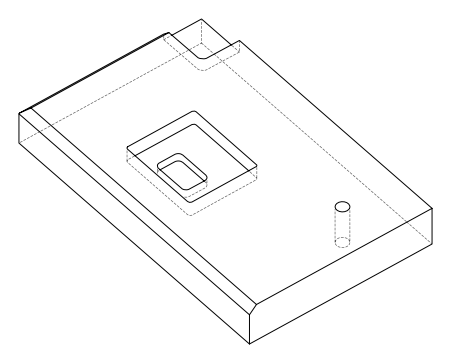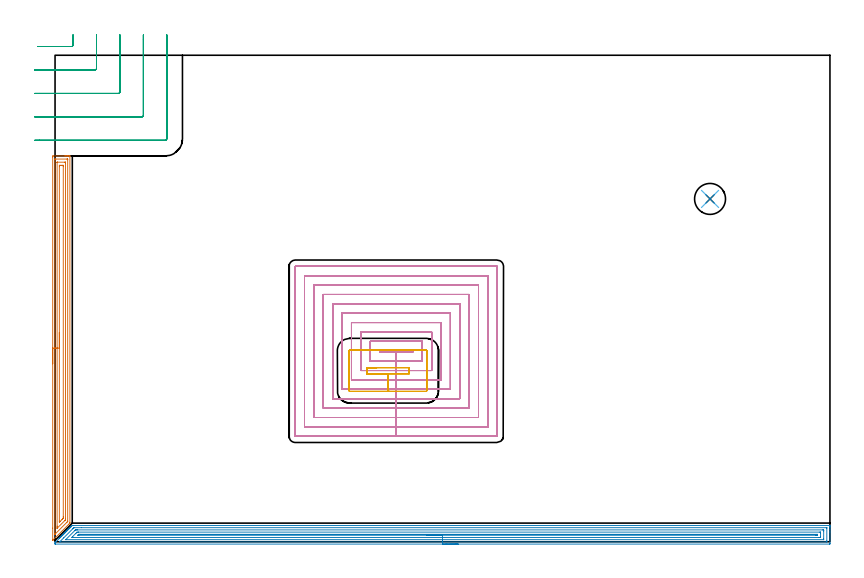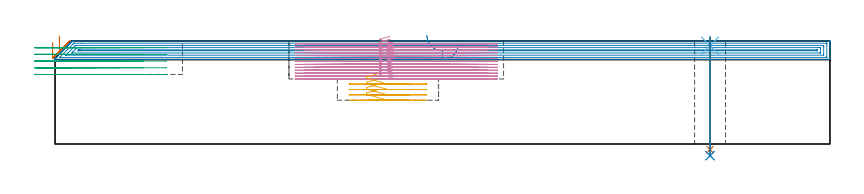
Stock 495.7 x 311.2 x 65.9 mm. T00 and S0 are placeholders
(PLAN: 8 operations, 6 tool changes, 105.8 min)
(1 AREA_MILL | FG_CHAMFER_SURFACE | UGT0205_001 | 7.97 min | 15306 mm3)
(2 AREA_MILL_1 | FG_CHAMFER_SURFACE_1 | UGT0205_001 | 19.82 min | 34606 mm3)
(3 MILL_CORNER_NOTCH_RECTANGULAR | CORNER_NOTCH_RECTANGULAR | UGT0201_104 | Follow Part, ap 5, ae 75% | 5.13 min | 111406 mm3)
(4 MILL_RECTANGULAR_POCKET | POCKET_RECTANGULAR_STRAIGHT | NXT0201_009 | Follow Part, ap 2, ae 75% | 70.07 min | 389025 mm3)
(5 MILL_RECTANGULAR_POCKET_1 | POCKET_RECTANGULAR_STRAIGHT_1 | UGT0201_133 | Follow Part, ap 3.75, ae 75% | 2.22 min | 35689 mm3)
(6 SPOT_DRILL | STEP1HOLE | NXT0321_9005460120000 | 0.05 min | 196 mm3)
(7 DRILL_THROUGH_HOLE_INTO_CENTER | STEP1HOLE | NXT0301_087 | 0.29 min | 6766 mm3)
(8 DRILL_TO_ENLARGE_THROUGH_HOLE | STEP1HOLE | UGT0301_264 | 0.3 min | 13316 mm3)
(TOOL UGT0205_001 | Chamfer Mill 20 x 3 x 45 deg. | D20 FL50 Z2)
(TOOL UGT0201_104 | End Mill 20 mm | D20 FL22 Z2)
(TOOL NXT0201_009 | ENDMILL 8mm [2P460-0800-NA 1630] | D8 FL26 Z6)
(TOOL UGT0201_133 | Carbide End Mill 15.0 | D15 FL30 Z4)
(TOOL NXT0321_9005460120000 | NC Spot Drill, 142deg, 12mm, Carbide, Uncoated | D12 PA142 FL30 Z2)
(TOOL NXT0301_087 | Carbide Drill 11.6mm [860.1-1160-058A1-MM 2214] | D11.6 PA140 FL72 Z2)
(TOOL UGT0301_264 | Twist Drill 19.8 mm | D19.8 PA118 FL140 Z2)
(OP 1 AREA_MILL)
G17 G21 G94 G90
T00 M6
G54
G17 G0 G90 X-1.5 Y113.85 S1061 M3
G43 Z75.9 H0
Z64.9
G94 G1 Y113.888 Z64.028 F250.
Y114.002 Z63.164
Y114.191 Z62.312
Y114.453 Z61.48
Y114.787 Z60.674
Y115.19 Z59.9
Y115.659 Z59.164
Y116.19 Z58.472
Y116.779 Z57.829
Y117.422 Z57.24
Y118.114 Z56.709
Y118.85 Z56.24
Y119.624 Z55.837
Y120.43 Z55.503
Y121.262 Z55.241
Y122.114 Z55.052
Y122.979 Z54.938
Y123.85 Z54.9
Y246.187
X-1.497 Y246.487 Z54.902
X-1.492 Y246.79 Z54.906
X-1.184 Y246.8 Z55.213
X6.229 Z62.624
X6.789 Z63.186
X7.121 Z63.517
X7.681 Z64.077
X8.013 Z64.408
X8.677 Z65.076
X9.057 Z65.456
X9.446 Y246.793 Z65.838
X9.497 Y246.79 Z65.888
X9.5 Y246.634 Z65.9
Y12.229
X9.499 Y11.901 Z65.896
Y11.899
X8.936 Y11.336 Z65.335
X-1.184 Y1.215 Z55.215
X-1.35 Y1.048 Z55.047
X-1.484 Y0.918 Z54.914
X-1.494 Y0.916 Z54.904
X-1.499 Y0.918 Z54.899
X-1.5 Y8.693 Z54.9
Y123.85
X-0.086 Z56.314
Y244.474
X-0.079 Y244.783 Z56.321
X-0.061 Y244.79 Z56.339
X-0.013 Y244.793 Z56.387
X0.482 Y244.799 Z56.882
X7.615 Z64.015
X8.013 Y244.794 Z64.413
X8.068 Y244.79 Z64.468
X8.079 Y244.787 Z64.479
X8.082 Y244.717 Z64.482
X8.084 Y244.62 Z64.484
X8.085 Y244.474 Z64.485
X8.086 Y244.401 Z64.486
X8.085 Y13.122 Z64.485
X8.084 Y13.05 Z64.484
X8.08 Y12.976 Z64.48
X8.077 Y12.938 Z64.477
X8.061 Y12.919 Z64.461
X8.013 Y12.866 Z64.413
X7.696 Y12.546 Z64.096
X7.379 Y12.229 Z63.779
X0.111 Y4.961 Z56.511
X-0.013 Y4.841 Z56.387
X-0.057 Y4.802 Z56.343
X-0.079 Y4.786 Z56.321
X-0.085 Y5.085 Z56.315
X-0.086 Y123.85 Z56.314
X1.328 Z57.728
X1.329 Y242.615 Z57.729
X1.33 Y242.726 Z57.73
X1.333 Y242.78 Z57.733
X1.334 Y242.786 Z57.734
X1.35 Y242.791 Z57.75
X1.402 Y242.795 Z57.802
X1.587 Y242.8 Z57.987
X6.229 Z62.629
X6.414 Y242.798 Z62.814
X6.536 Y242.795 Z62.936
X6.634 Y242.79 Z63.034
X6.665 Y242.78 Z63.065
X6.666 Y242.762 Z63.066
X6.669 Y242.615 Z63.069
X6.671 Y242.173 Z63.071
Y14.907
X6.669 Y14.467 Z63.069
X6.664 Y14.015 Z63.064
X6.655 Y13.966 Z63.055
X6.616 Y13.922 Z63.016
X6.552 Y13.854 Z62.952
X6.472 Y13.772 Z62.872
X6.229 Y13.528 Z62.629
X1.564 Y8.864 Z57.964
X1.355 Y8.657 Z57.755
X1.347 Y8.656 Z57.747
X1.336 Y8.657 Z57.736
X1.334 Y8.686 Z57.734
X1.33 Y9.098 Z57.73
X1.329 Y9.55 Z57.729
Y9.992
X1.328 Y123.85 Z57.728
X2.743 Z59.143
Y239.936
X2.749 Y240.742 Z59.149
X2.752 Y240.79 Z59.152
X2.8 Y240.793 Z59.2
X2.907 Y240.797 Z59.307
X3.123 Y240.799 Z59.523
X3.554 Y240.8 Z59.954
X4.446 Z60.846
X4.89 Y240.799 Z61.29
X5.097 Y240.797 Z61.497
X5.201 Y240.793 Z61.601
X5.247 Y240.79 Z61.647
X5.25 Y240.756 Z61.65
X5.257 Y240.017 Z61.657
Y239.936
Y15.882
X5.256 Y15.8 Z61.656
X5.242 Y15.003 Z61.642
X5.154 Y14.907 Z61.554
X4.801 Y14.551 Z61.201
X4.446 Y14.195 Z60.846
X3.17 Y12.92 Z59.57
X3.015 Y12.768 Z59.415
X2.756 Y12.517 Z59.156
X2.744 Y13.04 Z59.144
X2.743 Y13.122 Z59.143
Y123.85
Y124.722 Z59.181
Y125.587 Z59.295
Y126.438 Z59.483
Y127.27 Z59.746
Y128.076 Z60.08
Y128.85 Z60.482
Y129.586 Z60.951
Y130.278 Z61.482
Y130.921 Z62.072
Y131.511 Z62.715
Y132.042 Z63.407
Y132.51 Z64.143
Y132.913 Z64.916
Y133.247 Z65.722
Y133.509 Z66.554
Y133.698 Z67.406
Y133.812 Z68.271
Y133.85 Z69.143
G0 Z75.9
M5
M2
(OP 2 AREA_MILL_1)
G17 G21 G94 G90
T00 M6
G54
G17 G0 G90 X257.85 Y-1.5 S1061 M3
G43 Z75.9 H0
Z64.
G94 G1 X257.812 Z63.128 F250.
X257.698 Z62.264
X257.509 Z61.412
X257.247 Z60.58
X256.913 Z59.774
X256.51 Z59.
X256.042 Z58.264
X255.51 Z57.572
X254.921 Z56.929
X254.278 Z56.34
X253.586 Z55.809
X252.85 Z55.34
X252.076 Z54.937
X251.27 Z54.603
X250.438 Z54.341
X249.587 Z54.152
X248.722 Z54.038
X247.85 Z54.
X0.182
X0.132 Y-1.498 Z54.002
X0. Y-1.491 Z54.005
Y-0.999 Z54.499
Y-0.95 Z54.548
X0.001 Y-0.609 Z54.887
X0.033 Y-0.566 Z54.931
X0.476 Y-0.124 Z55.376
X0.589 Y-0.01 Z55.488
X2.627 Y2.028 Z57.527
X2.67 Y2.071 Z57.569
X2.715 Y2.115 Z57.614
X2.924 Y2.324 Z57.823
X2.967 Y2.369 Z57.866
X3.013 Y2.413 Z57.912
X3.22 Y2.621 Z58.12
X3.265 Y2.666 Z58.163
X3.311 Y2.711 Z58.21
X3.517 Y2.917 Z58.416
X3.562 Y2.963 Z58.461
X3.609 Y3.01 Z58.509
X3.814 Y3.214 Z58.713
X3.859 Y3.261 Z58.758
X3.907 Y3.308 Z58.807
X4.11 Y3.511 Z59.01
X4.157 Y3.558 Z59.055
X4.205 Y3.606 Z59.105
X4.407 Y3.807 Z59.306
X4.454 Y3.855 Z59.352
X4.503 Y3.904 Z59.403
X4.703 Y4.104 Z59.603
X4.751 Y4.153 Z59.65
X4.801 Y4.202 Z59.701
X5. Y4.4 Z59.899
X5.049 Y4.45 Z59.947
X5.099 Y4.5 Z59.999
X5.297 Y4.697 Z60.196
X5.346 Y4.747 Z60.244
X5.397 Y4.798 Z60.297
X5.593 Y4.994 Z60.493
X5.643 Y5.045 Z60.542
X5.695 Y5.096 Z60.595
X5.89 Y5.29 Z60.789
X5.94 Y5.342 Z60.839
X5.993 Y5.394 Z60.893
X6.186 Y5.587 Z61.086
X6.238 Y5.639 Z61.136
X6.291 Y5.692 Z61.191
X6.483 Y5.883 Z61.382
X6.535 Y5.937 Z61.433
X6.589 Y5.99 Z61.489
X6.78 Y6.18 Z61.679
X6.832 Y6.234 Z61.731
X6.887 Y6.288 Z61.787
X7.076 Y6.477 Z61.976
X7.13 Y6.531 Z62.028
X7.185 Y6.586 Z62.085
X7.373 Y6.773 Z62.272
X7.427 Y6.828 Z62.325
X7.484 Y6.884 Z62.383
X7.669 Y7.07 Z62.569
X7.724 Y7.126 Z62.623
X7.782 Y7.182 Z62.681
X7.966 Y7.366 Z62.865
X8.022 Y7.423 Z62.92
X8.08 Y7.48 Z62.979
X8.263 Y7.663 Z63.162
X8.319 Y7.72 Z63.217
X8.378 Y7.778 Z63.277
X8.559 Y7.96 Z63.459
X8.616 Y8.018 Z63.514
X8.676 Y8.076 Z63.575
X8.856 Y8.256 Z63.755
X8.914 Y8.315 Z63.812
X8.974 Y8.374 Z63.873
X9.152 Y8.553 Z64.052
X9.211 Y8.612 Z64.109
X9.272 Y8.672 Z64.171
X9.449 Y8.849 Z64.348
X9.508 Y8.91 Z64.406
X9.57 Y8.97 Z64.469
X9.746 Y9.146 Z64.645
X9.805 Y9.207 Z64.704
X9.868 Y9.268 Z64.767
X10.042 Y9.443 Z64.942
X10.103 Y9.504 Z65.001
X10.166 Y9.566 Z65.065
X10.339 Y9.739 Z65.238
X10.4 Y9.802 Z65.298
X10.699 Y10.099 Z65.599
X10.995 Y10.396 Z65.894
X10.997 Y10.397 Z65.895
X11.003 Y10.401 Z65.896
X11.353 Y10.4 Z65.9
X495.518
X495.69 Y10.397 Z65.888
X495.693 Y10.34 Z65.832
X495.7 Y9.914 Z65.414
Y9.634 Z65.134
Y8.91 Z64.405
Y7.655 Z63.152
Y6.234 Z61.729
Y-0.902 Z54.596
X495.698 Y-1.168 Z54.329
X495.69 Y-1.492 Z54.006
X495.366 Y-1.499 Z53.999
X247.85 Y-1.5 Z54.
Y-0.086 Z55.414
X3.311
X2.994 Y-0.079 Z55.421
X3.004 Y-0.058 Z55.442
X3.046 Y-0.01 Z55.49
X3.176 Y0.125 Z55.625
X5.556 Y2.506 Z58.006
X11.358 Y8.308 Z63.808
X11.66 Y8.609 Z64.109
X11.966 Y8.91 Z64.41
X12.025 Y8.963 Z64.463
X12.053 Y8.979 Z64.479
X12.1 Y8.982 Z64.482
X12.177 Y8.985 Z64.485
X16.822 Y8.986 Z64.486
X493.359 Y8.985 Z64.485
X493.512 Y8.984 Z64.484
X493.613 Y8.982 Z64.482
X493.687 Y8.979 Z64.479
X493.69 Y8.968 Z64.468
X493.693 Y8.91 Z64.41
X493.699 Y8.495 Z63.995
Y0.467 Z55.967
X493.692 Y-0.01 Z55.49
X493.69 Y-0.06 Z55.44
X493.682 Y-0.079 Z55.421
X493.359 Y-0.086 Z55.414
X247.85
Y1.328 Z56.828
X7.334 Y1.329 Z56.829
X6.944 Y1.33 Z56.83
X6.887 Y1.332 Z56.832
X6.864 Y1.335 Z56.835
X6.85 Y1.34 Z56.84
X6.859 Y1.355 Z56.855
X6.869 Y1.367 Z56.867
X6.887 Y1.388 Z56.888
X12.625 Y7.126 Z62.626
X12.887 Y7.385 Z62.885
X12.976 Y7.471 Z62.971
X13.049 Y7.538 Z63.038
X13.094 Y7.564 Z63.064
X13.146 Y7.566 Z63.066
X13.595 Y7.57 Z63.07
X14.04 Y7.571 Z63.071
X14.488
X491.049
X491.495 Y7.569 Z63.069
X491.643 Y7.566 Z63.066
X491.688 Y7.565 Z63.065
X491.693 Y7.467 Z62.967
X491.697 Y7.33 Z62.83
X491.699 Y7.126 Z62.626
X491.7 Y6.921 Z62.421
X491.699 Y1.774 Z57.274
X491.698 Y1.572 Z57.072
X491.69 Y1.366 Z56.866
X491.682 Y1.335 Z56.835
X491.661 Y1.333 Z56.833
X491.607 Y1.331 Z56.831
X491.495 Y1.329 Z56.829
X247.85 Y1.328 Z56.828
Y2.743 Z58.243
X11.28
X10.712 Y2.75 Z58.25
X11.358 Y3.409 Z58.909
X13.146 Y5.198 Z60.698
X13.291 Y5.342 Z60.842
X13.667 Y5.715 Z61.215
X14.04 Y6.081 Z61.581
X14.123 Y6.151 Z61.651
X14.934 Y6.157 Z61.657
X15.012
X488.89
X489.64 Y6.151 Z61.651
X489.678 Y6.15 Z61.65
X489.69 Y6.115 Z61.615
X489.694 Y6.007 Z61.507
X489.697 Y5.787 Z61.287
X489.7 Y5.349 Z60.849
Y3.115 Z58.615
X489.699 Y2.894 Z58.394
X489.697 Y2.783 Z58.283
X489.694 Y2.757 Z58.257
X489.69 Y2.749 Z58.249
X489.683 Y2.747 Z58.247
X489.628 Y2.744 Z58.244
X488.813 Y2.743 Z58.243
X247.85
Y4.157 Z59.657
X15.228
X14.934 Y4.159 Z59.659
X14.641 Y4.162 Z59.662
X14.576 Y4.164 Z59.664
X14.848 Y4.45 Z59.95
X14.891 Y4.493 Z59.993
X14.934 Y4.535 Z60.035
X15.103 Y4.693 Z60.193
X15.164 Y4.736 Z60.236
X15.235 Y4.738 Z60.238
X15.536 Y4.741 Z60.241
X15.829 Y4.743 Z60.243
X16.429
X487.024 Y4.742 Z60.242
X487.629 Y4.739 Z60.239
X487.674 Y4.736 Z60.236
X487.69 Y4.729 Z60.229
X487.696 Y4.672 Z60.172
X487.698 Y4.45 Z59.95
X487.695 Y4.282 Z59.782
X487.69 Y4.198 Z59.698
X487.687 Y4.164 Z59.664
X487.611 Y4.162 Z59.662
X487.317 Y4.158 Z59.658
X487.024 Y4.157 Z59.657
X486.424
X247.85
X246.978 Z59.695
X246.114 Z59.809
X245.262 Z59.998
X244.43 Z60.26
X243.624 Z60.594
X242.85 Z60.997
X242.114 Z61.465
X241.422 Z61.996
X240.779 Z62.586
X240.19 Z63.229
X239.659 Z63.921
X239.19 Z64.657
X238.787 Z65.431
X238.453 Z66.237
X238.191 Z67.069
X238.002 Z67.92
X237.888 Z68.785
X237.85 Z69.657
G0 Z75.9
M5
M2
(OP 3 MILL_CORNER_NOTCH_RECTANGULAR)
G17 G21 G94 G90
T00 M6
G54
G17 G0 G90 X-11.285 Y316.8 S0 M3
G43 Z75.9 H0
Z61.62
G94 G1 X-8.285 F250.
X10.506 F500.
G3 X11.5 Y317.794 R1.
G1 Y321.2
Y324.2 F250.
G0 Z75.9
X-13. Y301.8
Z61.62
G1 X-10.
X25.506 F500.
G3 X26.5 Y302.794 R1.
G1 Y321.2
Y324.2 F250.
G0 Z75.9
X-13. Y286.8
Z61.62
G1 X-10.
X40.505 F500.
G3 X41.5 Y287.795 R1.
G1 Y321.2
Y324.2 F250.
G0 Z75.9
X-13. Y271.8
Z61.62
G1 X-10.
X55.505 F500.
G3 X56.5 Y272.795 R1.
G1 Y321.2
Y324.2 F250.
G0 Z75.9
X-13. Y256.8
Z61.62
G1 X-10.
X70.505 F500.
G3 X71.5 Y257.795 R1.
G1 Y321.2
Y324.2 F250.
G0 Z75.9
X-11.285 Y316.8
Z57.34
G1 X-8.285
X10.506 F500.
G3 X11.5 Y317.794 R1.
G1 Y321.2
Y324.2 F250.
G0 Z75.9
X-13. Y301.8
Z57.34
G1 X-10.
X25.506 F500.
G3 X26.5 Y302.794 R1.
G1 Y321.2
Y324.2 F250.
G0 Z75.9
X-13. Y286.8
Z57.34
G1 X-10.
X40.505 F500.
G3 X41.5 Y287.795 R1.
G1 Y321.2
Y324.2 F250.
G0 Z75.9
X-13. Y271.8
Z57.34
G1 X-10.
X55.505 F500.
G3 X56.5 Y272.795 R1.
G1 Y321.2
Y324.2 F250.
G0 Z75.9
X-13. Y256.8
Z57.34
G1 X-10.
X70.505 F500.
G3 X71.5 Y257.795 R1.
G1 Y321.2
Y324.2 F250.
G0 Z75.9
X-11.285 Y316.8
Z53.06
G1 X-8.285
X10.506 F500.
G3 X11.5 Y317.794 R1.
G1 Y321.2
Y324.2 F250.
G0 Z75.9
X-13. Y301.8
Z53.06
G1 X-10.
X25.506 F500.
G3 X26.5 Y302.794 R1.
G1 Y321.2
Y324.2 F250.
G0 Z75.9
X-13. Y286.8
Z53.06
G1 X-10.
X40.505 F500.
G3 X41.5 Y287.795 R1.
G1 Y321.2
Y324.2 F250.
G0 Z75.9
X-13. Y271.8
Z53.06
G1 X-10.
X55.505 F500.
G3 X56.5 Y272.795 R1.
G1 Y321.2
Y324.2 F250.
G0 Z75.9
X-13. Y256.8
Z53.06
G1 X-10.
X70.505 F500.
G3 X71.5 Y257.795 R1.
G1 Y321.2
Y324.2 F250.
G0 Z75.9
X-11.285 Y316.8
Z48.78
G1 X-8.285
X10.506 F500.
G3 X11.5 Y317.794 R1.
G1 Y321.2
Y324.2 F250.
G0 Z75.9
X-13. Y301.8
Z48.78
G1 X-10.
X25.506 F500.
G3 X26.5 Y302.794 R1.
G1 Y321.2
Y324.2 F250.
G0 Z75.9
X-13. Y286.8
Z48.78
G1 X-10.
X40.505 F500.
G3 X41.5 Y287.795 R1.
G1 Y321.2
Y324.2 F250.
G0 Z75.9
X-13. Y271.8
Z48.78
G1 X-10.
X55.505 F500.
G3 X56.5 Y272.795 R1.
G1 Y321.2
Y324.2 F250.
G0 Z75.9
X-13. Y256.8
Z48.78
G1 X-10.
X70.505 F500.
G3 X71.5 Y257.795 R1.
G1 Y321.2
Y324.2 F250.
G0 Z75.9
X-11.285 Y316.8
Z44.5
G1 X-8.285
X10.506 F500.
G3 X11.5 Y317.794 R1.
G1 Y321.2
Y324.2 F250.
G0 Z75.9
X-13. Y301.8
Z44.5
G1 X-10.
X25.506 F500.
G3 X26.5 Y302.794 R1.
G1 Y321.2
Y324.2 F250.
G0 Z75.9
X-13. Y286.8
Z44.5
G1 X-10.
X40.505 F500.
G3 X41.5 Y287.795 R1.
G1 Y321.2
Y324.2 F250.
G0 Z75.9
X-13. Y271.8
Z44.5
G1 X-10.
X55.505 F500.
G3 X56.5 Y272.795 R1.
G1 Y321.2
Y324.2 F250.
G0 Z75.9
X-13. Y256.8
Z44.5
G1 X-10.
X70.505 F500.
G3 X71.5 Y257.795 R1.
G1 Y321.2
Y324.2 F250.
G0 Z75.9
M5
M2
(OP 4 MILL_RECTANGULAR_POCKET)
G17 G21 G94 G90
T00 M6
G54
G17 G0 G90 X214.422 Y122.2 S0 M3
G43 Z75.9 H1
Z68.9
G94 G1 X207.6 Z67.072 F250.
Y121.5 Z66.884
X218.25 Z64.031
X228.9 F500.
Y122.2
X207.6
Y121.5
X218.25
Y115.5
X234.9
Y128.2
X201.6
Y115.5
X218.25
Y109.5
X240.9
Y134.2
X195.6
Y109.5
X218.25
Y103.5
X246.9
Y140.2
X189.6
Y103.5
X218.25
Y97.5
X252.9
Y146.2
X183.6
Y97.5
X218.25
Y91.5
X258.9
Y152.2
X177.6
Y91.5
X218.25
Y85.5
X264.9
Y158.2
X171.6
Y85.5
X218.25
Y79.5
X270.9
Y164.2
X165.6
Y79.5
X218.25
Y73.5
X276.9
Y170.2
X159.6
Y73.5
X218.25
Y67.5
X282.7
G3 X282.9 Y67.7 R0.2
G1 Y176.
G3 X282.7 Y176.2 R0.2
G1 X153.8
G3 X153.6 Y176. R0.2
G1 Y67.7
G3 X153.8 Y67.5 R0.2
G1 X218.25
X219.25
G0 X214.422 Y122.2 Z67.031
G1 X207.6 Z65.203 F250.
Y121.5 Z65.015
X218.25 Z62.161
X228.9 F500.
Y122.2
X207.6
Y121.5
X218.25
Y115.5
X234.9
Y128.2
X201.6
Y115.5
X218.25
Y109.5
X240.9
Y134.2
X195.6
Y109.5
X218.25
Y103.5
X246.9
Y140.2
X189.6
Y103.5
X218.25
Y97.5
X252.9
Y146.2
X183.6
Y97.5
X218.25
Y91.5
X258.9
Y152.2
X177.6
Y91.5
X218.25
Y85.5
X264.9
Y158.2
X171.6
Y85.5
X218.25
Y79.5
X270.9
Y164.2
X165.6
Y79.5
X218.25
Y73.5
X276.9
Y170.2
X159.6
Y73.5
X218.25
Y67.5
X282.7
G3 X282.9 Y67.7 R0.2
G1 Y176.
G3 X282.7 Y176.2 R0.2
G1 X153.8
G3 X153.6 Y176. R0.2
G1 Y67.7
G3 X153.8 Y67.5 R0.2
G1 X218.25
X219.25
G0 X214.422 Y122.2 Z65.161
G1 X207.6 Z63.333 F250.
Y121.5 Z63.146
X218.25 Z60.292
X228.9 F500.
Y122.2
X207.6
Y121.5
X218.25
Y115.5
X234.9
Y128.2
X201.6
Y115.5
X218.25
Y109.5
X240.9
Y134.2
X195.6
Y109.5
X218.25
Y103.5
X246.9
Y140.2
X189.6
Y103.5
X218.25
Y97.5
X252.9
Y146.2
X183.6
Y97.5
X218.25
Y91.5
X258.9
Y152.2
X177.6
Y91.5
X218.25
Y85.5
X264.9
Y158.2
X171.6
Y85.5
X218.25
Y79.5
X270.9
Y164.2
X165.6
Y79.5
X218.25
Y73.5
X276.9
Y170.2
X159.6
Y73.5
X218.25
Y67.5
X282.7
G3 X282.9 Y67.7 R0.2
G1 Y176.
G3 X282.7 Y176.2 R0.2
G1 X153.8
G3 X153.6 Y176. R0.2
G1 Y67.7
G3 X153.8 Y67.5 R0.2
G1 X218.25
X219.25
G0 X214.422 Y122.2 Z63.292
G1 X207.6 Z61.464 F250.
Y121.5 Z61.277
X218.25 Z58.423
X228.9 F500.
Y122.2
X207.6
Y121.5
X218.25
Y115.5
X234.9
Y128.2
X201.6
Y115.5
X218.25
Y109.5
X240.9
Y134.2
X195.6
Y109.5
X218.25
Y103.5
X246.9
Y140.2
X189.6
Y103.5
X218.25
Y97.5
X252.9
Y146.2
X183.6
Y97.5
X218.25
Y91.5
X258.9
Y152.2
X177.6
Y91.5
X218.25
Y85.5
X264.9
Y158.2
X171.6
Y85.5
X218.25
Y79.5
X270.9
Y164.2
X165.6
Y79.5
X218.25
Y73.5
X276.9
Y170.2
X159.6
Y73.5
X218.25
Y67.5
X282.7
G3 X282.9 Y67.7 R0.2
G1 Y176.
G3 X282.7 Y176.2 R0.2
G1 X153.8
G3 X153.6 Y176. R0.2
G1 Y67.7
G3 X153.8 Y67.5 R0.2
G1 X218.25
X219.25
G0 X214.422 Y122.2 Z61.423
G1 X207.6 Z59.595 F250.
Y121.5 Z59.407
X218.25 Z56.554
X228.9 F500.
Y122.2
X207.6
Y121.5
X218.25
Y115.5
X234.9
Y128.2
X201.6
Y115.5
X218.25
Y109.5
X240.9
Y134.2
X195.6
Y109.5
X218.25
Y103.5
X246.9
Y140.2
X189.6
Y103.5
X218.25
Y97.5
X252.9
Y146.2
X183.6
Y97.5
X218.25
Y91.5
X258.9
Y152.2
X177.6
Y91.5
X218.25
Y85.5
X264.9
Y158.2
X171.6
Y85.5
X218.25
Y79.5
X270.9
Y164.2
X165.6
Y79.5
X218.25
Y73.5
X276.9
Y170.2
X159.6
Y73.5
X218.25
Y67.5
X282.7
G3 X282.9 Y67.7 R0.2
G1 Y176.
G3 X282.7 Y176.2 R0.2
G1 X153.8
G3 X153.6 Y176. R0.2
G1 Y67.7
G3 X153.8 Y67.5 R0.2
G1 X218.25
X219.25
G0 X214.422 Y122.2 Z59.554
G1 X207.6 Z57.726 F250.
Y121.5 Z57.538
X218.25 Z54.685
X228.9 F500.
Y122.2
X207.6
Y121.5
X218.25
Y115.5
X234.9
Y128.2
X201.6
Y115.5
X218.25
Y109.5
X240.9
Y134.2
X195.6
Y109.5
X218.25
Y103.5
X246.9
Y140.2
X189.6
Y103.5
X218.25
Y97.5
X252.9
Y146.2
X183.6
Y97.5
X218.25
Y91.5
X258.9
Y152.2
X177.6
Y91.5
X218.25
Y85.5
X264.9
Y158.2
X171.6
Y85.5
X218.25
Y79.5
X270.9
Y164.2
X165.6
Y79.5
X218.25
Y73.5
X276.9
Y170.2
X159.6
Y73.5
X218.25
Y67.5
X282.7
G3 X282.9 Y67.7 R0.2
G1 Y176.
G3 X282.7 Y176.2 R0.2
G1 X153.8
G3 X153.6 Y176. R0.2
G1 Y67.7
G3 X153.8 Y67.5 R0.2
G1 X218.25
X219.25
G0 X214.422 Y122.2 Z57.685
G1 X207.6 Z55.857 F250.
Y121.5 Z55.669
X218.25 Z52.815
X228.9 F500.
Y122.2
X207.6
Y121.5
X218.25
Y115.5
X234.9
Y128.2
X201.6
Y115.5
X218.25
Y109.5
X240.9
Y134.2
X195.6
Y109.5
X218.25
Y103.5
X246.9
Y140.2
X189.6
Y103.5
X218.25
Y97.5
X252.9
Y146.2
X183.6
Y97.5
X218.25
Y91.5
X258.9
Y152.2
X177.6
Y91.5
X218.25
Y85.5
X264.9
Y158.2
X171.6
Y85.5
X218.25
Y79.5
X270.9
Y164.2
X165.6
Y79.5
X218.25
Y73.5
X276.9
Y170.2
X159.6
Y73.5
X218.25
Y67.5
X282.7
G3 X282.9 Y67.7 R0.2
G1 Y176.
G3 X282.7 Y176.2 R0.2
G1 X153.8
G3 X153.6 Y176. R0.2
G1 Y67.7
G3 X153.8 Y67.5 R0.2
G1 X218.25
X219.25
G0 X214.422 Y122.2 Z55.815
G1 X207.6 Z53.987 F250.
Y121.5 Z53.8
X218.25 Z50.946
X228.9 F500.
Y122.2
X207.6
Y121.5
X218.25
Y115.5
X234.9
Y128.2
X201.6
Y115.5
X218.25
Y109.5
X240.9
Y134.2
X195.6
Y109.5
X218.25
Y103.5
X246.9
Y140.2
X189.6
Y103.5
X218.25
Y97.5
X252.9
Y146.2
X183.6
Y97.5
X218.25
Y91.5
X258.9
Y152.2
X177.6
Y91.5
X218.25
Y85.5
X264.9
Y158.2
X171.6
Y85.5
X218.25
Y79.5
X270.9
Y164.2
X165.6
Y79.5
X218.25
Y73.5
X276.9
Y170.2
X159.6
Y73.5
X218.25
Y67.5
X282.7
G3 X282.9 Y67.7 R0.2
G1 Y176.
G3 X282.7 Y176.2 R0.2
G1 X153.8
G3 X153.6 Y176. R0.2
G1 Y67.7
G3 X153.8 Y67.5 R0.2
G1 X218.25
X219.25
G0 X214.422 Y122.2 Z53.946
G1 X207.6 Z52.118 F250.
Y121.5 Z51.931
X218.25 Z49.077
X228.9 F500.
Y122.2
X207.6
Y121.5
X218.25
Y115.5
X234.9
Y128.2
X201.6
Y115.5
X218.25
Y109.5
X240.9
Y134.2
X195.6
Y109.5
X218.25
Y103.5
X246.9
Y140.2
X189.6
Y103.5
X218.25
Y97.5
X252.9
Y146.2
X183.6
Y97.5
X218.25
Y91.5
X258.9
Y152.2
X177.6
Y91.5
X218.25
Y85.5
X264.9
Y158.2
X171.6
Y85.5
X218.25
Y79.5
X270.9
Y164.2
X165.6
Y79.5
X218.25
Y73.5
X276.9
Y170.2
X159.6
Y73.5
X218.25
Y67.5
X282.7
G3 X282.9 Y67.7 R0.2
G1 Y176.
G3 X282.7 Y176.2 R0.2
G1 X153.8
G3 X153.6 Y176. R0.2
G1 Y67.7
G3 X153.8 Y67.5 R0.2
G1 X218.25
X219.25
G0 X214.422 Y122.2 Z52.077
G1 X207.6 Z50.249 F250.
Y121.5 Z50.061
X218.25 Z47.208
X228.9 F500.
Y122.2
X207.6
Y121.5
X218.25
Y115.5
X234.9
Y128.2
X201.6
Y115.5
X218.25
Y109.5
X240.9
Y134.2
X195.6
Y109.5
X218.25
Y103.5
X246.9
Y140.2
X189.6
Y103.5
X218.25
Y97.5
X252.9
Y146.2
X183.6
Y97.5
X218.25
Y91.5
X258.9
Y152.2
X177.6
Y91.5
X218.25
Y85.5
X264.9
Y158.2
X171.6
Y85.5
X218.25
Y79.5
X270.9
Y164.2
X165.6
Y79.5
X218.25
Y73.5
X276.9
Y170.2
X159.6
Y73.5
X218.25
Y67.5
X282.7
G3 X282.9 Y67.7 R0.2
G1 Y176.
G3 X282.7 Y176.2 R0.2
G1 X153.8
G3 X153.6 Y176. R0.2
G1 Y67.7
G3 X153.8 Y67.5 R0.2
G1 X218.25
X219.25
G0 X214.422 Y122.2 Z50.208
G1 X207.6 Z48.38 F250.
Y121.5 Z48.192
X218.25 Z45.338
X228.9 F500.
Y122.2
X207.6
Y121.5
X218.25
Y115.5
X234.9
Y128.2
X201.6
Y115.5
X218.25
Y109.5
X240.9
Y134.2
X195.6
Y109.5
X218.25
Y103.5
X246.9
Y140.2
X189.6
Y103.5
X218.25
Y97.5
X252.9
Y146.2
X183.6
Y97.5
X218.25
Y91.5
X258.9
Y152.2
X177.6
Y91.5
X218.25
Y85.5
X264.9
Y158.2
X171.6
Y85.5
X218.25
Y79.5
X270.9
Y164.2
X165.6
Y79.5
X218.25
Y73.5
X276.9
Y170.2
X159.6
Y73.5
X218.25
Y67.5
X282.7
G3 X282.9 Y67.7 R0.2
G1 Y176.
G3 X282.7 Y176.2 R0.2
G1 X153.8
G3 X153.6 Y176. R0.2
G1 Y67.7
G3 X153.8 Y67.5 R0.2
G1 X218.25
X219.25
G0 X214.422 Y122.2 Z48.338
G1 X207.6 Z46.51 F250.
Y121.5 Z46.323
X218.25 Z43.469
X228.9 F500.
Y122.2
X207.6
Y121.5
X218.25
Y115.5
X234.9
Y128.2
X201.6
Y115.5
X218.25
Y109.5
X240.9
Y134.2
X195.6
Y109.5
X218.25
Y103.5
X246.9
Y140.2
X189.6
Y103.5
X218.25
Y97.5
X252.9
Y146.2
X183.6
Y97.5
X218.25
Y91.5
X258.9
Y152.2
X177.6
Y91.5
X218.25
Y85.5
X264.9
Y158.2
X171.6
Y85.5
X218.25
Y79.5
X270.9
Y164.2
X165.6
Y79.5
X218.25
Y73.5
X276.9
Y170.2
X159.6
Y73.5
X218.25
Y67.5
X282.7
G3 X282.9 Y67.7 R0.2
G1 Y176.
G3 X282.7 Y176.2 R0.2
G1 X153.8
G3 X153.6 Y176. R0.2
G1 Y67.7
G3 X153.8 Y67.5 R0.2
G1 X218.25
X219.25
G0 X214.422 Y122.2 Z46.469
G1 X207.6 Z44.641 F250.
Y121.5 Z44.454
X218.25 Z41.6
X228.9 F500.
Y122.2
X207.6
Y121.5
X218.25
Y115.5
X234.9
Y128.2
X201.6
Y115.5
X218.25
Y109.5
X240.9
Y134.2
X195.6
Y109.5
X218.25
Y103.5
X246.9
Y140.2
X189.6
Y103.5
X218.25
Y97.5
X252.9
Y146.2
X183.6
Y97.5
X218.25
Y91.5
X258.9
Y152.2
X177.6
Y91.5
X218.25
Y85.5
X264.9
Y158.2
X171.6
Y85.5
X218.25
Y79.5
X270.9
Y164.2
X165.6
Y79.5
X218.25
Y73.5
X276.9
Y170.2
X159.6
Y73.5
X218.25
Y67.5
X282.7
G3 X282.9 Y67.7 R0.2
G1 Y176.
G3 X282.7 Y176.2 R0.2
G1 X153.8
G3 X153.6 Y176. R0.2
G1 Y67.7
G3 X153.8 Y67.5 R0.2
G1 X218.25
X219.25
G0 Z75.9
M5
M2
(OP 5 MILL_RECTANGULAR_POCKET_1)
G17 G21 G94 G90
T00 M6
G54
G17 G0 G90 X205.905 Y111.35 S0 M3
G43 Z75.9 H0
Z44.782
G94 G1 X199.35 Z43.025 F250.
Y107.45 Z41.98
X212.95 Z38.336
X226.55 F500.
Y111.35
X199.35
Y107.45
X212.95
Y96.2
X237.4
G3 X237.8 Y96.6 R0.4
G1 Y122.2
G3 X237.4 Y122.6 R0.4
G1 X188.5
G3 X188.1 Y122.2 R0.4
G1 Y96.6
G3 X188.5 Y96.2 R0.4
G1 X212.95
X213.95
G0 X205.905 Y111.35 Z41.336
G1 X199.35 Z39.58 F250.
Y107.45 Z38.535
X212.95 Z34.891
X226.55 F500.
Y111.35
X199.35
Y107.45
X212.95
Y96.2
X237.4
G3 X237.8 Y96.6 R0.4
G1 Y122.2
G3 X237.4 Y122.6 R0.4
G1 X188.5
G3 X188.1 Y122.2 R0.4
G1 Y96.6
G3 X188.5 Y96.2 R0.4
G1 X212.95
X213.95
G0 X205.905 Y111.35 Z37.891
G1 X199.35 Z36.135 F250.
Y107.45 Z35.09
X212.95 Z31.445
X226.55 F500.
Y111.35
X199.35
Y107.45
X212.95
Y96.2
X237.4
G3 X237.8 Y96.6 R0.4
G1 Y122.2
G3 X237.4 Y122.6 R0.4
G1 X188.5
G3 X188.1 Y122.2 R0.4
G1 Y96.6
G3 X188.5 Y96.2 R0.4
G1 X212.95
X213.95
G0 X205.905 Y111.35 Z34.445
G1 X199.35 Z32.689 F250.
Y107.45 Z31.644
X212.95 Z28.
X226.55 F500.
Y111.35
X199.35
Y107.45
X212.95
Y96.2
X237.4
G3 X237.8 Y96.6 R0.4
G1 Y122.2
G3 X237.4 Y122.6 R0.4
G1 X188.5
G3 X188.1 Y122.2 R0.4
G1 Y96.6
G3 X188.5 Y96.2 R0.4
G1 X212.95
X213.95
G0 Z75.9
M5
M2
(OP 6 SPOT_DRILL)
G17 G21 G94 G90
T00 M6
G54
G17 G0 G90 X419. Y219.3 S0 M3
G43 Z75.9 H0
G94 G81 G98 Z62.9 F250. R68.9
G80
M5
M2
(OP 7 DRILL_THROUGH_HOLE_INTO_CENTER)
G17 G21 G94 G90
T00 M6
G54
G17 G0 G90 X419. Y219.3 S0 M3
G43 Z75.9 H1
G94 G73 G98 Z-3.611 F250. Q11.585 R67.9
G80
M5
M2
(OP 8 DRILL_TO_ENLARGE_THROUGH_HOLE)
G17 G21 G94 G90
T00 M6
G54
G17 G0 G90 X419. Y219.3 S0 M3
G43 Z75.9 H0
G94 G73 G98 Z-7.449 F250. Q18.337 R67.9
G80
M5
M2
